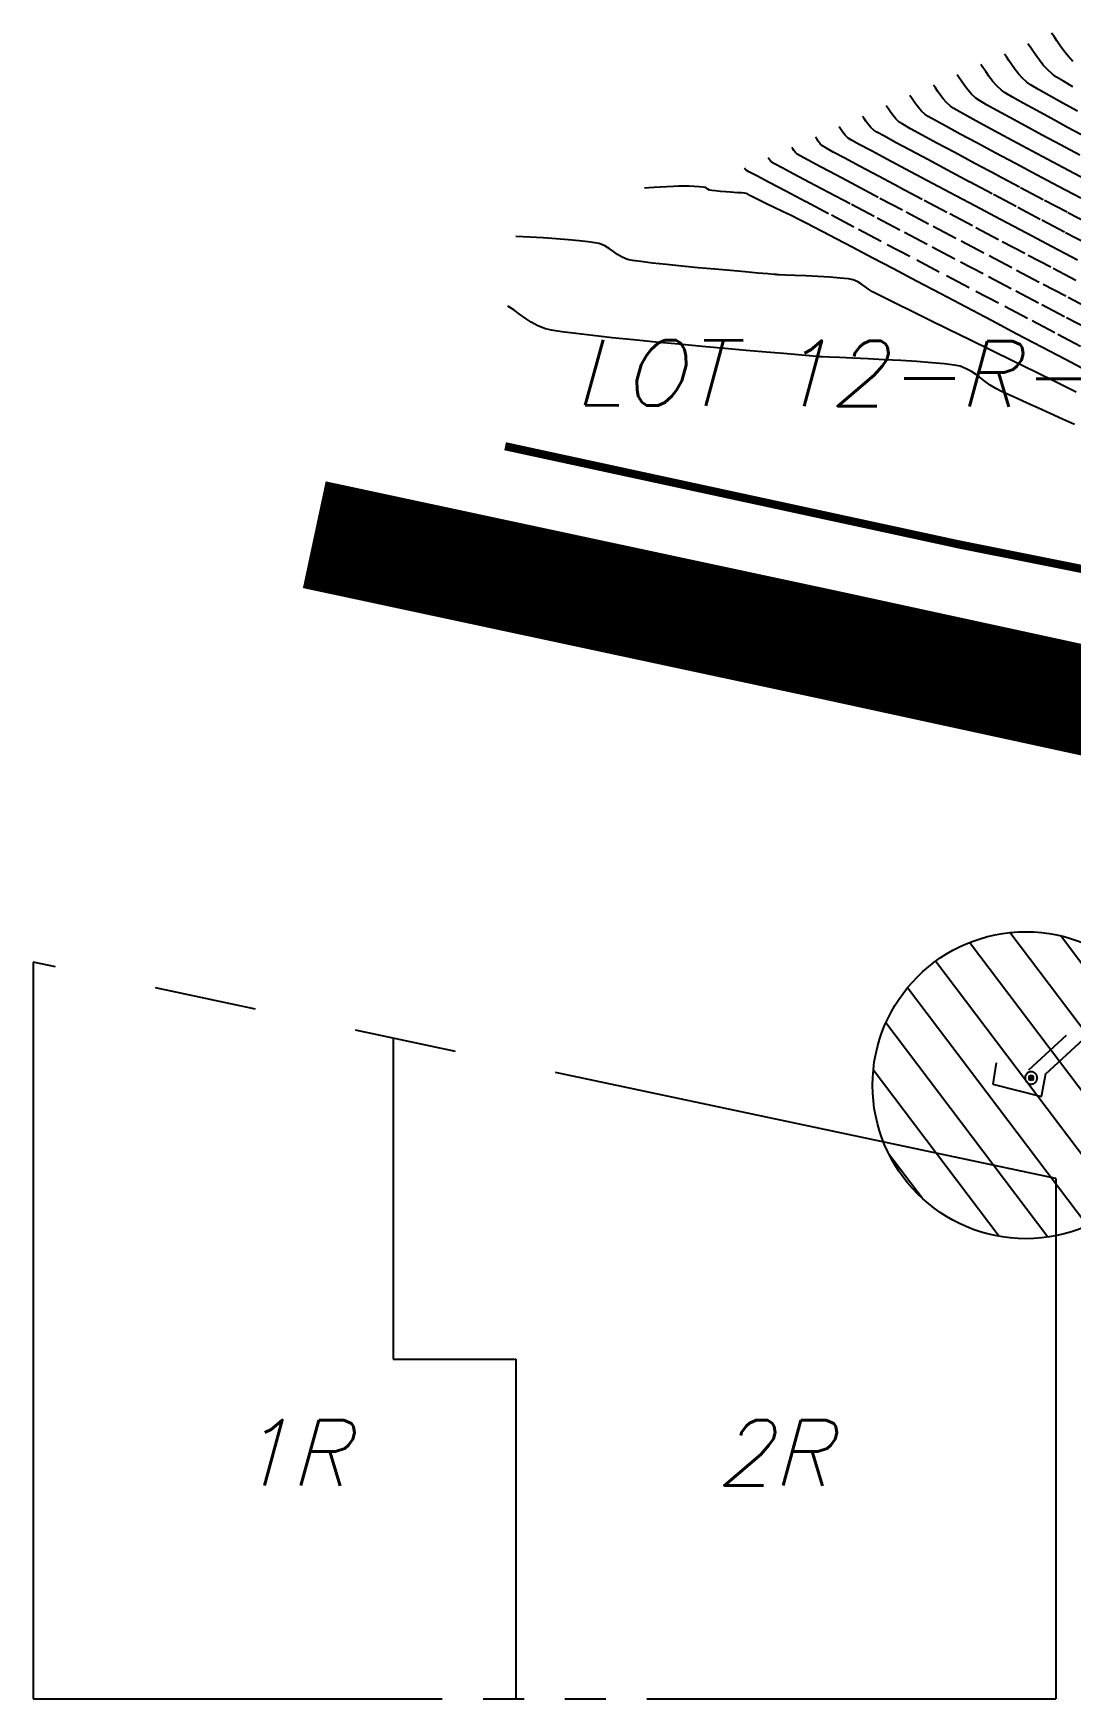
# Model space of a CAD drawing. Header units: feet. Extents: x 26064 to 27719, y 16802 to 28989.
# Drawn here: x 26063.6 to 26190.4, y 17901.9 to 18105.4 of the extents above; entities that cross this region are included whole.
import ezdxf
from ezdxf.enums import TextEntityAlignment as Align

# ---------------------------------------------------------------- set-up
doc = ezdxf.new("R2010")
doc.units = ezdxf.units.FT
doc.header["$LTSCALE"] = 50
doc.header["$MEASUREMENT"] = 0
for name, pattern in [('BORDER', [1.5, 1, -0.1, 0.1, -0.1, 0.1, -0.1]), ('HIDDEN', [0.375, 0.25, -0.125]), ('HIDDEN2', [0.1875, 0.125, -0.0625]), ('HIDN25', [0.0938, 0.0625, -0.0313]), ('PHANTOM', [2.5, 1.25, -0.25, 0.25, -0.25, 0.25, -0.25])]:
    doc.linetypes.add(name, pattern=pattern)
for name, color, linetype in [('CONT-MJR', 160, 'HIDDEN'), ('CONT-MNR', 55, 'HIDN25'), ('CURB-B-public', 4, 'Continuous'), ('CURB-F-public', 32, 'Continuous'), ('EX INLET', 251, 'HIDDEN2'), ('EX-STORM DRAIN', 251, 'HIDDEN2'), ('INLET PROTECTION', 1, 'HIDDEN'), ('s-adjacent', 252, 'BORDER'), ('s-adjacent-txt-100', 251, 'Continuous'), ('s-adjoiners', 1, 'PHANTOM'), ('SILT_FENCE', 1, 'HIDDEN')]:
    doc.layers.add(name, color=color, linetype=linetype)
doc.styles.add('ls80', font='simplex', dxfattribs={"oblique": 15, "height": 4})

# ---------------------------------------------------------------- blocks, each defined once
blk = doc.blocks.new('SYM041')
at = {"layer": 'EX INLET', "flags": 128}
blk.add_lwpolyline([(0, -0.5, 1), (0, 0.5, 1), (0, -0.5)], format="xyb", dxfattribs=at)
for points in [[(0, -0.19), (0.19, -0.13), (0.19, 0.12), (0, 0.19), (-0.19, 0.12), (-0.19, -0.13), (0, -0.19)], [(0.12, -0.13), (-0.13, 0.12)], [(-0.13, -0.13), (0.12, 0.12)]]:
    blk.add_lwpolyline(points, dxfattribs=at)

msp = doc.modelspace()

# ---------------------------------------------------------------- hatches: boundary and pattern name
at = {"layer": 'INLET PROTECTION', "linetype": 'Continuous'}
h = msp.add_hatch(dxfattribs=at)
h.set_pattern_fill('ANSI31', scale=37.499998, angle=262.0889784, style=0)
h.set_pattern_definition([(307.088978, (50295.9275, -5287.901), (3.7392183, 2.82681806), [])])
edge = h.paths.add_edge_path()
edge.add_arc((26184.93927, 17976.82524), 18.75, 0, 360)

# ---------------------------------------------------------------- linework, layer by layer
at = {"layer": 'CONT-MJR', "color": 7}
for p, q in [((26176.77755, 18099.93196, 605), (26176.52473, 18100.27897, 605)), ((26177.07861, 18099.48603, 605), (26176.77755, 18099.93196, 605)), ((26177.43083, 18098.97642, 605), (26177.07861, 18099.48603, 605)), ((26177.83716, 18098.43839, 605), (26177.43083, 18098.97642, 605)), ((26178.3005, 18097.90718, 605), (26177.83716, 18098.43839, 605)), ((26178.8238, 18097.41804, 605), (26178.3005, 18097.90718, 605)), ((26179.2572, 18097.13444, 605), (26178.8238, 18097.41804, 605)), ((26180.12978, 18096.62514, 605), (26179.2572, 18097.13444, 605)), ((26181.38692, 18095.91921, 605), (26180.12978, 18096.62514, 605)), ((26182.97406, 18095.04573, 605), (26181.38692, 18095.91921, 605)), ((26162.28407, 18093.66327, 610), (26162.08943, 18093.93764, 610)), ((26162.53351, 18093.29926, 610), (26162.28407, 18093.66327, 610)), ((26184.83658, 18094.03376, 605), (26182.97406, 18095.04573, 605)), ((26186.91989, 18092.91238, 605), (26184.83658, 18094.03376, 605)), ((26162.84261, 18092.9039, 610), (26162.53351, 18093.29926, 610)), ((26163.2162, 18092.5355, 610), (26162.84261, 18092.9039, 610)), ((26163.60891, 18092.30401, 610), (26163.2162, 18092.5355, 610)), ((26164.57203, 18091.77382, 610), (26163.60891, 18092.30401, 610)), ((26166.04045, 18090.97946, 610), (26164.57203, 18091.77382, 610)), ((26189.16941, 18091.71064, 605), (26186.91989, 18092.91238, 605)), ((26191.53054, 18090.45762, 605), (26189.16941, 18091.71064, 605)), ((26167.94901, 18089.95547, 610), (26166.04045, 18090.97946, 610)), ((26170.23259, 18088.73639, 610), (26167.94901, 18089.95547, 610)), ((26172.82605, 18087.35676, 610), (26170.23259, 18088.73639, 610)), ((26138.83079, 18086.46601, 615), (26138.32476, 18086.43594, 615)), ((26139.49566, 18086.50887, 615), (26138.83079, 18086.46601, 615)), ((26140.25844, 18086.55802, 615), (26139.49566, 18086.50887, 615)), ((26141.05816, 18086.60692, 615), (26140.25844, 18086.55802, 615)), ((26141.83388, 18086.64905, 615), (26141.05816, 18086.60692, 615)), ((26142.52466, 18086.67789, 615), (26141.83388, 18086.64905, 615)), ((26143.06954, 18086.6869, 615), (26142.52466, 18086.67789, 615)), ((26143.72529, 18086.67278, 615), (26143.06954, 18086.6869, 615)), ((26144.38352, 18086.64266, 615), (26143.72529, 18086.67278, 615)), ((26144.97747, 18086.60207, 615), (26144.38352, 18086.64266, 615)), ((26145.44038, 18086.55654, 615), (26144.97747, 18086.60207, 615)), ((26145.70551, 18086.51159, 615), (26145.44038, 18086.55654, 615)), ((26145.90412, 18086.41522, 615), (26145.70551, 18086.51159, 615)), ((26146.06722, 18086.29652, 615), (26145.90412, 18086.41522, 615)), ((26146.26558, 18086.19713, 615), (26146.06722, 18086.29652, 615)), ((26146.52668, 18086.15189, 615), (26146.26558, 18086.19713, 615)), ((26147.00738, 18086.09621, 615), (26146.52668, 18086.15189, 615)), ((26147.61314, 18086.03633, 615), (26147.00738, 18086.09621, 615)), ((26148.24945, 18085.97849, 615), (26147.61314, 18086.03633, 615)), ((26148.82176, 18085.92892, 615), (26148.24945, 18085.97849, 615)), ((26149.23554, 18085.89388, 615), (26148.82176, 18085.92892, 615)), ((26149.70498, 18085.86375, 615), (26149.23554, 18085.89388, 615)), ((26150.15943, 18085.84353, 615), (26149.70498, 18085.86375, 615)), ((26150.53162, 18085.82282, 615), (26150.15943, 18085.84353, 615)), ((26150.75431, 18085.79121, 615), (26150.53162, 18085.82282, 615)), ((26150.89333, 18085.72453, 615), (26150.75431, 18085.79121, 615)), ((26151.00633, 18085.64058, 615), (26150.89333, 18085.72453, 615)), ((26151.13931, 18085.55136, 615), (26151.00633, 18085.64058, 615)), ((26151.33176, 18085.45583, 615), (26151.13931, 18085.55136, 615)), ((26151.77464, 18085.24104, 615), (26151.33176, 18085.45583, 615)), ((26175.66425, 18085.85111, 610), (26172.82605, 18087.35676, 610)), ((26178.68206, 18084.25398, 610), (26175.66425, 18085.85111, 610)), ((26152.42456, 18084.92686, 615), (26151.77464, 18085.24104, 615)), ((26153.2381, 18084.53313, 615), (26152.42456, 18084.92686, 615)), ((26154.17184, 18084.0797, 615), (26153.2381, 18084.53313, 615)), ((26155.1824, 18083.58644, 615), (26154.17184, 18084.0797, 615)), ((26156.22635, 18083.07319, 615), (26155.1824, 18083.58644, 615)), ((26181.81433, 18082.59991, 610), (26178.68206, 18084.25398, 610)), ((26157.26029, 18082.55981, 615), (26156.22635, 18083.07319, 615)), ((26158.24081, 18082.06615, 615), (26157.26029, 18082.55981, 615)), ((26158.9327, 18081.70897, 615), (26158.24081, 18082.06615, 615)), ((26160.12457, 18081.0872, 615), (26158.9327, 18081.70897, 615)), ((26184.99595, 18080.92344, 610), (26181.81433, 18082.59991, 610)), ((26161.75881, 18080.2313, 615), (26160.12457, 18081.0872, 615)), ((26163.77784, 18079.17175, 615), (26161.75881, 18080.2313, 615)), ((26188.16176, 18079.2591, 610), (26184.99595, 18080.92344, 610)), ((26166.12404, 18077.93901, 615), (26163.77784, 18079.17175, 615)), ((26168.73982, 18076.56354, 615), (26166.12404, 18077.93901, 615)), ((26191.24663, 18077.64143, 610), (26188.16176, 18079.2591, 610)), ((26171.56758, 18075.07581, 615), (26168.73982, 18076.56354, 615)), ((26174.54973, 18073.50629, 615), (26171.56758, 18075.07581, 615)), ((26177.62865, 18071.88544, 615), (26174.54973, 18073.50629, 615)), ((26180.74676, 18070.24373, 615), (26177.62865, 18071.88544, 615)), ((26183.84645, 18068.61163, 615), (26180.74676, 18070.24373, 615)), ((26186.87012, 18067.0196, 615), (26183.84645, 18068.61163, 615)), ((26189.76018, 18065.49811, 615), (26186.87012, 18067.0196, 615)), ((26192.45903, 18064.07762, 615), (26189.76018, 18065.49811, 615))]:
    msp.add_line(p, q, dxfattribs=at)
at = {"layer": 'CONT-MNR', "color": 7}
for p, q in [((26185.46514, 18103.70431, 602), (26185.18591, 18104.08377, 602)), ((26185.79026, 18103.22512, 602), (26185.46514, 18103.70431, 602)), ((26188.72451, 18104.42633, 601), (26188.37401, 18104.94295, 601)), ((26186.58777, 18102.08345, 602), (26186.16366, 18102.67517, 602)), ((26187.06498, 18101.47895, 602), (26186.58777, 18102.08345, 602)), ((26190.67311, 18101.90958, 601), (26190.09878, 18102.54381, 601)), ((26180.02215, 18100.67343, 604), (26179.69039, 18101.16484, 604)), ((26180.4103, 18100.11185, 604), (26180.02215, 18100.67343, 604)), ((26180.85806, 18099.51896, 604), (26180.4103, 18100.11185, 604)), ((26184.03119, 18100.4141, 603), (26183.59124, 18100.97139, 603)), ((26181.36866, 18098.93358, 604), (26180.85806, 18099.51896, 604)), ((26190.68689, 18098.82193, 602), (26189.52483, 18099.49303, 602)), ((26168.34139, 18095.78627, 608), (26168.07807, 18096.17613, 608)), ((26171.79535, 18096.27727, 607), (26171.47191, 18096.70556, 607)), ((26176.14362, 18096.15923, 606), (26175.70228, 18096.44154, 606)), ((26177.07527, 18095.62343, 606), (26176.14362, 18096.15923, 606)), ((26184.58922, 18096.83123, 604), (26183.31123, 18097.55371, 604)), ((26188.04922, 18094.93445, 604), (26186.18762, 18095.94798, 604)), ((26191.23405, 18095.8486, 603), (26189.38591, 18096.8565, 603)), ((26165.15949, 18094.95166, 609), (26164.97649, 18095.2059, 609)), ((26165.38412, 18094.61908, 609), (26165.15949, 18094.95166, 609)), ((26166.33772, 18093.51201, 609), (26165.97024, 18093.8632, 609)), ((26170.82371, 18093.69901, 608), (26169.87507, 18094.23271, 608)), ((26172.24159, 18092.92126, 608), (26170.82371, 18093.69901, 608)), ((26182.19696, 18092.8226, 606), (26180.16346, 18093.92236, 606)), ((26159.35651, 18092.45209, 611), (26159.20237, 18092.66937, 611)), ((26159.55405, 18092.16383, 611), (26159.35651, 18092.45209, 611)), ((26167.6354, 18092.77094, 609), (26166.72387, 18093.27881, 609)), ((26169.01277, 18092.02002, 609), (26167.6354, 18092.77094, 609)), ((26174.0651, 18091.93331, 608), (26172.24159, 18092.92126, 608)), ((26186.93521, 18090.28843, 606), (26184.47472, 18091.60038, 606)), ((26153.66994, 18089.79388, 613), (26153.53025, 18089.98681, 613)), ((26153.85164, 18089.60598, 613), (26153.66994, 18089.79388, 613)), ((26156.42895, 18091.24092, 612), (26156.31531, 18091.4011, 612)), ((26156.97316, 18090.58249, 612), (26156.75504, 18090.79757, 612)), ((26158.31112, 18089.85151, 612), (26157.34235, 18090.37439, 612)), ((26161.38152, 18090.8454, 611), (26160.45877, 18091.34868, 611)), ((26172.92701, 18089.91552, 609), (26170.79648, 18091.05767, 609)), ((26183.64552, 18089.42759, 607), (26181.18215, 18090.7413, 607)), ((26158.47819, 18087.14016, 613), (26156.56704, 18088.15286, 613)), ((26161.78546, 18087.99986, 612), (26159.81399, 18089.04846, 612)), ((26164.16006, 18086.74031, 612), (26161.78546, 18087.99986, 612)), ((26166.89508, 18087.89894, 611), (26164.66034, 18089.08842, 611)), ((26184.14393, 18086.55632, 608), (26181.33368, 18088.04665, 608)), ((26192.15832, 18087.5264, 606), (26189.51691, 18088.91952, 606)), ((26160.79114, 18085.91672, 613), (26158.47819, 18087.14016, 613)), ((26166.87231, 18085.30442, 612), (26164.16006, 18086.74031, 612)), ((26187.04191, 18085.025, 608), (26184.14393, 18086.55632, 608)), ((26191.64731, 18085.19827, 607), (26188.93579, 18086.62537, 607)), ((26166.3795, 18082.96585, 613), (26163.44515, 18084.51459, 613)), ((26169.85671, 18083.72681, 612), (26166.87231, 18085.30442, 612)), ((26175.25268, 18083.47184, 611), (26172.25191, 18085.05853, 611)), ((26178.38745, 18081.81696, 611), (26175.25268, 18083.47184, 611)), ((26189.96403, 18083.48654, 608), (26187.04191, 18085.025, 608)), ((26169.53346, 18081.30253, 613), (26166.3795, 18082.96585, 613)), ((26176.38009, 18080.28483, 612), (26173.0478, 18082.04207, 612)), ((26127.52622, 18080.23998, 616), (26125.93674, 18080.34907, 616)), ((26128.99895, 18080.12501, 616), (26127.52622, 18080.23998, 616)), ((26131.40655, 18079.88773, 616), (26130.30802, 18080.00674, 616)), ((26132.24762, 18079.77056, 616), (26131.40655, 18079.88773, 616)), ((26133.44948, 18079.39461, 616), (26132.78432, 18079.65781, 616)), ((26172.8463, 18079.5567, 613), (26169.53346, 18081.30253, 613)), ((26192.55233, 18079.5422, 609), (26189.66051, 18081.05757, 609)), ((26134.50723, 18078.70126, 616), (26134.00565, 18079.06509, 616)), ((26135.00861, 18078.33514, 616), (26134.50723, 18078.70126, 616)), ((26137.87572, 18077.45187, 616), (26136.82478, 18077.60117, 616)), ((26179.70571, 18075.94574, 613), (26176.25729, 18077.76042, 613)), ((26144.87722, 18076.71682, 616), (26142.88197, 18076.90867, 616)), ((26154.49169, 18075.85925, 616), (26154.44271, 18075.87014, 616)), ((26159.51396, 18075.62779, 616), (26158.04874, 18075.7052, 616)), ((26160.95305, 18075.53918, 616), (26159.51396, 18075.62779, 616)), ((26162.23777, 18075.44155, 616), (26160.95305, 18075.53918, 616)), ((26166.19857, 18073.75299, 616), (26165.67738, 18074.08193, 616)), ((26167.6489, 18073.02374, 616), (26166.65885, 18073.51725, 616)), ((26181.60074, 18072.36357, 614), (26177.98979, 18074.26241, 614)), ((26189.81156, 18073.22298, 612), (26186.56931, 18074.92416, 612)), ((26122.34307, 18071.55146, 617), (26121.61501, 18072.02926, 617)), ((26123.02877, 18071.04649, 617), (26122.34307, 18071.55146, 617)), ((26189.6682, 18070.71186, 613), (26186.47189, 18072.3894, 613)), ((26124.44173, 18070.05423, 617), (26123.71427, 18070.53914, 617)), ((26126.19121, 18069.251, 617), (26125.25332, 18069.61658, 617)), ((26126.94804, 18069.08312, 617), (26126.19121, 18069.251, 617)), ((26175.48948, 18069.16362, 616), (26173.08901, 18070.3424, 616)), ((26131.99385, 18068.42055, 617), (26129.92114, 18068.66272, 617)), ((26145.34739, 18067.09702, 617), (26142.5173, 18067.3595, 617)), ((26180.74588, 18066.58603, 616), (26178.0654, 18067.89997, 616)), ((26157.1037, 18066.0601, 617), (26155.31094, 18066.2135, 617)), ((26159.74784, 18065.82463, 617), (26159.65784, 18065.84463, 617)), ((26162.16744, 18065.72862, 617), (26160.89114, 18065.7806, 617)), ((26169.65179, 18065.36021, 617), (26167.62257, 18065.47303, 617)), ((26174.9809, 18064.96244, 617), (26173.43033, 18065.10324, 617)), ((26183.46007, 18065.25638, 616), (26180.74588, 18066.58603, 616)), ((26186.13709, 18063.9456, 616), (26183.46007, 18065.25638, 616)), ((26177.64993, 18064.37359, 617), (26176.90784, 18064.66463, 617)), ((26178.84838, 18063.64955, 617), (26178.28302, 18064.0314, 617)), ((26188.70609, 18062.68827, 616), (26186.13709, 18063.9456, 616)), ((26180.55074, 18062.38055, 617), (26179.94097, 18062.81266, 617)), ((26187.92131, 18058.89767, 617), (26186.47258, 18059.55001, 617))]:
    msp.add_line(p, q, dxfattribs=at)
at = {"layer": 'CONT-MNR', "color": 7, "extrusion": (0.805427, 0.592694, 0)}
for p, q in [((26188.37401, 18104.94295, 601), (26188.07297, 18105.35204, 601)), ((26182.55628, 18102.46568, 603), (26182.29885, 18102.81551, 603))]:
    msp.add_line(p, q, dxfattribs=at)
at = {"layer": 'CONT-MNR', "color": 7, "extrusion": (0.827318, 0.561733, 0)}
for p, q in [((26189.12708, 18103.83344, 601), (26188.72451, 18104.42633, 601)), ((26183.20025, 18101.5169, 603), (26182.85601, 18102.0239, 603)), ((26186.16366, 18102.67517, 602), (26185.79026, 18103.22512, 602))]:
    msp.add_line(p, q, dxfattribs=at)
at = {"layer": 'CONT-MNR', "color": 7, "extrusion": (0.81279, 0.582556, 0)}
for p, q in [((26189.5843, 18103.19551, 601), (26189.12708, 18103.83344, 601)), ((26183.59124, 18100.97139, 603), (26183.20025, 18101.5169, 603))]:
    msp.add_line(p, q, dxfattribs=at)
at = {"layer": 'CONT-MNR', "color": 7, "extrusion": (0.827519, 0.561437, 0)}
msp.add_line((26182.85601, 18102.0239, 603), (26182.55628, 18102.46568, 603), dxfattribs=at)
at = {"layer": 'CONT-MNR', "color": 7, "extrusion": (0.784897, 0.619627, 0)}
msp.add_line((26190.09878, 18102.54381, 601), (26189.5843, 18103.19551, 601), dxfattribs=at)
at = {"layer": 'CONT-MNR', "color": 7, "extrusion": (0.808242, 0.588851, 0)}
for p, q in [((26179.69039, 18101.16484, 604), (26179.41179, 18101.54724, 604)), ((26170.95187, 18097.4662, 607), (26170.75061, 18097.74244, 607)), ((26173.86471, 18098.69908, 606), (26173.63767, 18099.0107, 606))]:
    msp.add_line(p, q, dxfattribs=at)
at = {"layer": 'CONT-MNR', "color": 7, "extrusion": (0.741243, 0.671236, 0)}
for p, q in [((26184.52231, 18099.87175, 603), (26184.03119, 18100.4141, 603)), ((26187.59771, 18100.89067, 602), (26187.06498, 18101.47895, 602))]:
    msp.add_line(p, q, dxfattribs=at)
at = {"layer": 'CONT-MNR', "color": 7, "extrusion": (-0.676851, -0.73612, 0)}
for p, q in [((26185.06684, 18099.37106, 603), (26184.52231, 18099.87175, 603)), ((26188.18836, 18100.34757, 602), (26187.59771, 18100.89067, 602))]:
    msp.add_line(p, q, dxfattribs=at)
at = {"layer": 'CONT-MNR', "color": 7, "extrusion": (0.56918, 0.822213, 0)}
msp.add_line((26188.67549, 18100.01035, 602), (26188.18836, 18100.34757, 602), dxfattribs=at)
at = {"layer": 'CONT-MNR', "color": 7, "extrusion": (-0.52019, -0.85405, 0)}
msp.add_line((26189.52483, 18099.49303, 602), (26188.67549, 18100.01035, 602), dxfattribs=at)
at = {"layer": 'CONT-MNR', "color": 7, "extrusion": (0.828802, 0.559542, 0)}
for p, q in [((26174.13506, 18098.29862, 606), (26173.86471, 18098.69908, 606)), ((26171.19152, 18097.11122, 607), (26170.95187, 18097.4662, 607))]:
    msp.add_line(p, q, dxfattribs=at)
at = {"layer": 'CONT-MNR', "color": 7, "extrusion": (0.822628, 0.56858, 0)}
for p, q in [((26174.45137, 18097.84099, 606), (26174.13506, 18098.29862, 606)), ((26171.47191, 18096.70556, 607), (26171.19152, 18097.11122, 607))]:
    msp.add_line(p, q, dxfattribs=at)
at = {"layer": 'CONT-MNR', "color": 7, "extrusion": (0.798002, 0.602654, 0)}
msp.add_line((26174.81625, 18097.35783, 606), (26174.45137, 18097.84099, 606), dxfattribs=at)
at = {"layer": 'CONT-MNR', "color": 7, "extrusion": (-0.682861, -0.730548, 0)}
for p, q in [((26181.94532, 18098.39455, 604), (26181.36866, 18098.93358, 604)), ((26172.58076, 18095.46503, 607), (26172.16419, 18095.8544, 607)), ((26175.70228, 18096.44154, 606), (26175.23235, 18096.88079, 606))]:
    msp.add_line(p, q, dxfattribs=at)
at = {"layer": 'CONT-MNR', "color": 7, "extrusion": (-0.553742, -0.832688, 0)}
msp.add_line((26182.41085, 18098.08497, 604), (26181.94532, 18098.39455, 604), dxfattribs=at)
at = {"layer": 'CONT-MNR', "color": 7, "extrusion": (-0.50818, -0.861251, 0)}
msp.add_line((26183.31123, 18097.55371, 604), (26182.41085, 18098.08497, 604), dxfattribs=at)
at = {"layer": 'CONT-MNR', "color": 7, "extrusion": (-0.559939, -0.828534, 0)}
msp.add_line((26185.5667, 18099.03325, 603), (26185.06684, 18099.37106, 603), dxfattribs=at)
at = {"layer": 'CONT-MNR', "color": 7, "extrusion": (-0.51254, -0.858663, 0)}
msp.add_line((26186.49279, 18098.48046, 603), (26185.5667, 18099.03325, 603), dxfattribs=at)
at = {"layer": 'CONT-MNR', "color": 7, "extrusion": (-0.494789, -0.869013, 0)}
msp.add_line((26187.78568, 18097.74433, 603), (26186.49279, 18098.48046, 603), dxfattribs=at)
at = {"layer": 'CONT-MNR', "color": 7, "extrusion": (0.485147, 0.874433, 0)}
msp.add_line((26189.38591, 18096.8565, 603), (26187.78568, 18097.74433, 603), dxfattribs=at)
at = {"layer": 'CONT-MNR', "color": 7, "extrusion": (0.811624, 0.58418, 0)}
msp.add_line((26168.07807, 18096.17613, 608), (26167.86355, 18096.47417, 608), dxfattribs=at)
at = {"layer": 'CONT-MNR', "color": 7, "extrusion": (0.812186, 0.583398, 0)}
for p, q in [((26168.65701, 18095.34687, 608), (26168.34139, 18095.78627, 608)), ((26165.65337, 18094.24424, 609), (26165.38412, 18094.61908, 609))]:
    msp.add_line(p, q, dxfattribs=at)
at = {"layer": 'CONT-MNR', "color": 7, "extrusion": (0.753603, 0.65733, 0)}
for p, q in [((26172.16419, 18095.8544, 607), (26171.79535, 18096.27727, 607)), ((26175.23235, 18096.88079, 606), (26174.81625, 18097.35783, 606))]:
    msp.add_line(p, q, dxfattribs=at)
at = {"layer": 'CONT-MNR', "color": 7, "extrusion": (-0.486003, -0.873957, 0)}
msp.add_line((26178.43572, 18094.86688, 606), (26177.07527, 18095.62343, 606), dxfattribs=at)
at = {"layer": 'CONT-MNR', "color": 7, "extrusion": (-0.48365, -0.875262, 0)}
msp.add_line((26186.18762, 18095.94798, 604), (26184.58922, 18096.83123, 604), dxfattribs=at)
at = {"layer": 'CONT-MNR', "color": 7, "extrusion": (0.768883, 0.639389, 0)}
for p, q in [((26165.97024, 18093.8632, 609), (26165.65337, 18094.24424, 609)), ((26169.02846, 18094.9002, 608), (26168.65701, 18095.34687, 608))]:
    msp.add_line(p, q, dxfattribs=at)
at = {"layer": 'CONT-MNR', "color": 7, "extrusion": (0.690894, 0.722956, 0)}
msp.add_line((26169.45924, 18094.48852, 608), (26169.02846, 18094.9002, 608), dxfattribs=at)
at = {"layer": 'CONT-MNR', "color": 7, "extrusion": (0.523968, 0.851738, 0)}
msp.add_line((26169.87507, 18094.23271, 608), (26169.45924, 18094.48852, 608), dxfattribs=at)
at = {"layer": 'CONT-MNR', "color": 7, "extrusion": (-0.532591, -0.846373, 0)}
msp.add_line((26172.99032, 18095.20731, 607), (26172.58076, 18095.46503, 607), dxfattribs=at)
at = {"layer": 'CONT-MNR', "color": 7, "extrusion": (-0.495007, -0.868889, 0)}
msp.add_line((26173.88639, 18094.69681, 607), (26172.99032, 18095.20731, 607), dxfattribs=at)
at = {"layer": 'CONT-MNR', "color": 7, "extrusion": (-0.483876, -0.875137, 0)}
msp.add_line((26175.2113, 18093.96425, 607), (26173.88639, 18094.69681, 607), dxfattribs=at)
at = {"layer": 'CONT-MNR', "color": 7, "extrusion": (-0.478371, -0.878158, 0)}
msp.add_line((26176.90735, 18093.04034, 607), (26175.2113, 18093.96425, 607), dxfattribs=at)
at = {"layer": 'CONT-MNR', "color": 7, "extrusion": (-0.479683, -0.877442, 0)}
msp.add_line((26180.16346, 18093.92236, 606), (26178.43572, 18094.86688, 606), dxfattribs=at)
at = {"layer": 'CONT-MNR', "color": 7, "extrusion": (0.474122, 0.880459, 0)}
msp.add_line((26190.11678, 18093.82108, 604), (26188.04922, 18094.93445, 604), dxfattribs=at)
at = {"layer": 'CONT-MNR', "color": 7, "extrusion": (0.470806, 0.882237, 0)}
msp.add_line((26192.33311, 18092.63833, 604), (26190.11678, 18093.82108, 604), dxfattribs=at)
at = {"layer": 'CONT-MNR', "color": 7, "extrusion": (0.787807, 0.615922, 0)}
for p, q in [((26159.79883, 18091.85074, 611), (26159.55405, 18092.16383, 611)), ((26156.75504, 18090.79757, 612), (26156.57458, 18091.0284, 612))]:
    msp.add_line(p, q, dxfattribs=at)
at = {"layer": 'CONT-MNR', "color": 7, "extrusion": (-0.702141, -0.712038, 0)}
msp.add_line((26160.09468, 18091.55899, 611), (26159.79883, 18091.85074, 611), dxfattribs=at)
at = {"layer": 'CONT-MNR', "color": 7, "extrusion": (-0.500202, -0.865909, 0)}
msp.add_line((26160.45877, 18091.34868, 611), (26160.09468, 18091.55899, 611), dxfattribs=at)
at = {"layer": 'CONT-MNR', "color": 7, "extrusion": (-0.516955, -0.856012, 0)}
msp.add_line((26166.72387, 18093.27881, 609), (26166.33772, 18093.51201, 609), dxfattribs=at)
at = {"layer": 'CONT-MNR', "color": 7, "extrusion": (0.474821, 0.880082, 0)}
msp.add_line((26170.79648, 18091.05767, 609), (26169.01277, 18092.02002, 609), dxfattribs=at)
at = {"layer": 'CONT-MNR', "color": 7, "extrusion": (-0.473543, -0.88077, 0)}
msp.add_line((26176.23068, 18090.76899, 608), (26174.0651, 18091.93331, 608), dxfattribs=at)
at = {"layer": 'CONT-MNR', "color": 7, "extrusion": (-0.474952, -0.880012, 0)}
msp.add_line((26178.91686, 18091.95579, 607), (26176.90735, 18093.04034, 607), dxfattribs=at)
at = {"layer": 'CONT-MNR', "color": 7, "extrusion": (-0.472506, -0.881328, 0)}
msp.add_line((26181.18215, 18090.7413, 607), (26178.91686, 18091.95579, 607), dxfattribs=at)
at = {"layer": 'CONT-MNR', "color": 7, "extrusion": (0.472823, 0.881157, 0)}
msp.add_line((26184.47472, 18091.60038, 606), (26182.19696, 18092.8226, 606), dxfattribs=at)
at = {"layer": 'CONT-MNR', "color": 7, "extrusion": (0.819807, 0.572641, 0)}
msp.add_line((26153.53025, 18089.98681, 613), (26153.42825, 18090.13284, 613), dxfattribs=at)
at = {"layer": 'CONT-MNR', "color": 7, "extrusion": (-0.482673, -0.8758, 0)}
msp.add_line((26154.19304, 18089.41783, 613), (26153.85164, 18089.60598, 613), dxfattribs=at)
at = {"layer": 'CONT-MNR', "color": 7, "extrusion": (0.824902, 0.565276, 0)}
msp.add_line((26156.57458, 18091.0284, 612), (26156.42895, 18091.24092, 612), dxfattribs=at)
at = {"layer": 'CONT-MNR', "color": 7, "extrusion": (-0.491029, -0.871143, 0)}
msp.add_line((26157.34235, 18090.37439, 612), (26156.97316, 18090.58249, 612), dxfattribs=at)
at = {"layer": 'CONT-MNR', "color": 7, "extrusion": (-0.471282, -0.881983, 0)}
msp.add_line((26159.81399, 18089.04846, 612), (26158.31112, 18089.85151, 612), dxfattribs=at)
at = {"layer": 'CONT-MNR', "color": 7, "extrusion": (-0.47367, -0.880702, 0)}
msp.add_line((26162.80226, 18090.08128, 611), (26161.38152, 18090.8454, 611), dxfattribs=at)
at = {"layer": 'CONT-MNR', "color": 7, "extrusion": (-0.471285, -0.881981, 0)}
msp.add_line((26164.66034, 18089.08842, 611), (26162.80226, 18090.08128, 611), dxfattribs=at)
at = {"layer": 'CONT-MNR', "color": 7, "extrusion": (-0.470821, -0.882229, 0)}
msp.add_line((26175.34485, 18088.62519, 609), (26172.92701, 18089.91552, 609), dxfattribs=at)
at = {"layer": 'CONT-MNR', "color": 7, "extrusion": (-0.471525, -0.881852, 0)}
msp.add_line((26178.67473, 18089.46216, 608), (26176.23068, 18090.76899, 608), dxfattribs=at)
at = {"layer": 'CONT-MNR', "color": 7, "extrusion": (0.469916, 0.882711, 0)}
msp.add_line((26181.33368, 18088.04665, 608), (26178.67473, 18089.46216, 608), dxfattribs=at)
at = {"layer": 'CONT-MNR', "color": 7, "extrusion": (0.468456, 0.883487, 0)}
msp.add_line((26189.51691, 18088.91952, 606), (26186.93521, 18090.28843, 606), dxfattribs=at)
at = {"layer": 'CONT-MNR', "color": 7, "extrusion": (0.816647, 0.577137, 0)}
msp.add_line((26150.61754, 18088.75654, 614), (26150.54119, 18088.86457, 614), dxfattribs=at)
at = {"layer": 'CONT-MNR', "color": 7, "extrusion": (0.748487, 0.663149, 0)}
msp.add_line((26150.73012, 18088.62947, 614), (26150.61754, 18088.75654, 614), dxfattribs=at)
at = {"layer": 'CONT-MNR', "color": 7, "extrusion": (0.472668, 0.88124, 0)}
msp.add_line((26151.0743, 18088.44486, 614), (26150.73012, 18088.62947, 614), dxfattribs=at)
at = {"layer": 'CONT-MNR', "color": 7, "extrusion": (-0.468131, -0.883659, 0)}
msp.add_line((26152.04, 18087.93327, 614), (26151.0743, 18088.44486, 614), dxfattribs=at)
at = {"layer": 'CONT-MNR', "color": 7, "extrusion": (-0.467172, -0.884167, 0)}
msp.add_line((26153.5623, 18087.12892, 614), (26152.04, 18087.93327, 614), dxfattribs=at)
at = {"layer": 'CONT-MNR', "color": 7, "extrusion": (-0.471718, -0.881749, 0)}
msp.add_line((26155.11841, 18088.92277, 613), (26154.19304, 18089.41783, 613), dxfattribs=at)
at = {"layer": 'CONT-MNR', "color": 7, "extrusion": (0.46931, 0.883034, 0)}
msp.add_line((26156.56704, 18088.15286, 613), (26155.11841, 18088.92277, 613), dxfattribs=at)
at = {"layer": 'CONT-MNR', "color": 7, "extrusion": (-0.468862, -0.883271, 0)}
msp.add_line((26169.44583, 18086.54494, 611), (26166.89508, 18087.89894, 611), dxfattribs=at)
at = {"layer": 'CONT-MNR', "color": 7, "extrusion": (-0.469521, -0.882921, 0)}
msp.add_line((26177.99047, 18087.21829, 609), (26175.34485, 18088.62519, 609), dxfattribs=at)
at = {"layer": 'CONT-MNR', "color": 7, "extrusion": (-0.46888, -0.883262, 0)}
msp.add_line((26186.2493, 18088.04538, 607), (26183.64552, 18089.42759, 607), dxfattribs=at)
at = {"layer": 'CONT-MNR', "color": 7, "extrusion": (-0.467309, -0.884094, 0)}
msp.add_line((26188.93579, 18086.62537, 607), (26186.2493, 18088.04538, 607), dxfattribs=at)
at = {"layer": 'CONT-MNR', "color": 7, "extrusion": (0.466734, 0.884398, 0)}
msp.add_line((26155.57631, 18086.06605, 614), (26153.5623, 18087.12892, 614), dxfattribs=at)
at = {"layer": 'CONT-MNR', "color": 7, "extrusion": (-0.466467, -0.884538, 0)}
msp.add_line((26158.01711, 18084.77887, 614), (26155.57631, 18086.06605, 614), dxfattribs=at)
at = {"layer": 'CONT-MNR', "color": 7, "extrusion": (-0.467122, -0.884193, 0)}
msp.add_line((26163.44515, 18084.51459, 613), (26160.79114, 18085.91672, 613), dxfattribs=at)
at = {"layer": 'CONT-MNR', "color": 7, "extrusion": (-0.468091, -0.88368, 0)}
msp.add_line((26172.25191, 18085.05853, 611), (26169.44583, 18086.54494, 611), dxfattribs=at)
at = {"layer": 'CONT-MNR', "color": 7, "extrusion": (-0.468408, -0.883512, 0)}
msp.add_line((26180.80436, 18085.72646, 609), (26177.99047, 18087.21829, 609), dxfattribs=at)
at = {"layer": 'CONT-MNR', "color": 7, "extrusion": (-0.467382, -0.884055, 0)}
msp.add_line((26183.72701, 18084.18132, 609), (26180.80436, 18085.72646, 609), dxfattribs=at)
at = {"layer": 'CONT-MNR', "color": 7, "extrusion": (0.466276, 0.884639, 0)}
msp.add_line((26160.8198, 18083.30163, 614), (26158.01711, 18084.77887, 614), dxfattribs=at)
at = {"layer": 'CONT-MNR', "color": 7, "extrusion": (0.466877, 0.884322, 0)}
msp.add_line((26173.0478, 18082.04207, 612), (26169.85671, 18083.72681, 612), dxfattribs=at)
at = {"layer": 'CONT-MNR', "color": 7, "extrusion": (0.466373, 0.884588, 0)}
msp.add_line((26186.6989, 18082.61448, 609), (26183.72701, 18084.18132, 609), dxfattribs=at)
at = {"layer": 'CONT-MNR', "color": 7, "extrusion": (0.464437, 0.885606, 0)}
msp.add_line((26192.8467, 18081.97478, 608), (26189.96403, 18083.48654, 608), dxfattribs=at)
at = {"layer": 'CONT-MNR', "color": 7, "extrusion": (-0.466121, -0.884721, 0)}
msp.add_line((26163.91947, 18081.66855, 614), (26160.8198, 18083.30163, 614), dxfattribs=at)
at = {"layer": 'CONT-MNR', "color": 7, "extrusion": (-0.465984, -0.884793, 0)}
msp.add_line((26167.25121, 18079.91386, 614), (26163.91947, 18081.66855, 614), dxfattribs=at)
at = {"layer": 'CONT-MNR', "color": 7, "extrusion": (0.466279, 0.884638, 0)}
msp.add_line((26181.59557, 18080.126, 611), (26178.38745, 18081.81696, 611), dxfattribs=at)
at = {"layer": 'CONT-MNR', "color": 7, "extrusion": (-0.465318, -0.885144, 0)}
msp.add_line((26189.66051, 18081.05757, 609), (26186.6989, 18082.61448, 609), dxfattribs=at)
at = {"layer": 'CONT-MNR', "color": 7, "extrusion": (-0.053184, -0.998585, 0)}
msp.add_line((26124.27743, 18080.4497, 616), (26122.59518, 18080.5393, 616), dxfattribs=at)
at = {"layer": 'CONT-MNR', "color": 7, "extrusion": (-0.060534, -0.998166, 0)}
msp.add_line((26125.93674, 18080.34907, 616), (26124.27743, 18080.4497, 616), dxfattribs=at)
at = {"layer": 'CONT-MNR', "color": 7, "extrusion": (-0.089986, -0.995943, 0)}
msp.add_line((26130.30802, 18080.00674, 616), (26128.99895, 18080.12501, 616), dxfattribs=at)
at = {"layer": 'CONT-MNR', "color": 7, "extrusion": (-0.205591, -0.978638, 0)}
msp.add_line((26132.78432, 18079.65781, 616), (26132.24762, 18079.77056, 616), dxfattribs=at)
at = {"layer": 'CONT-MNR', "color": 7, "extrusion": (-0.50973, -0.860335, 0)}
msp.add_line((26134.00565, 18079.06509, 616), (26133.44948, 18079.39461, 616), dxfattribs=at)
at = {"layer": 'CONT-MNR', "color": 7, "extrusion": (0.465854, 0.884861, 0)}
msp.add_line((26170.75012, 18078.07178, 614), (26167.25121, 18079.91386, 614), dxfattribs=at)
at = {"layer": 'CONT-MNR', "color": 7, "extrusion": (-0.465955, -0.884809, 0)}
msp.add_line((26176.25729, 18077.76042, 613), (26172.8463, 18079.5567, 613), dxfattribs=at)
at = {"layer": 'CONT-MNR', "color": 7, "extrusion": (-0.466042, -0.884763, 0)}
msp.add_line((26179.78809, 18078.48969, 612), (26176.38009, 18080.28483, 612), dxfattribs=at)
at = {"layer": 'CONT-MNR', "color": 7, "extrusion": (-0.465694, -0.884946, 0)}
msp.add_line((26184.81637, 18078.43109, 611), (26181.59557, 18080.126, 611), dxfattribs=at)
at = {"layer": 'CONT-MNR', "color": 7, "extrusion": (0.517944, 0.855414, 0)}
msp.add_line((26135.5642, 18077.99874, 616), (26135.00861, 18078.33514, 616), dxfattribs=at)
at = {"layer": 'CONT-MNR', "color": 7, "extrusion": (0.382158, 0.924097, 0)}
msp.add_line((26136.22839, 18077.72406, 616), (26135.5642, 18077.99874, 616), dxfattribs=at)
at = {"layer": 'CONT-MNR', "color": 7, "extrusion": (0.201831, 0.97942, 0)}
msp.add_line((26136.82478, 18077.60117, 616), (26136.22839, 18077.72406, 616), dxfattribs=at)
at = {"layer": 'CONT-MNR', "color": 7, "extrusion": (-0.118599, -0.992942, 0)}
msp.add_line((26139.29383, 18077.28249, 616), (26137.87572, 18077.45187, 616), dxfattribs=at)
at = {"layer": 'CONT-MNR', "color": 7, "extrusion": (-0.10726, -0.994231, 0)}
msp.add_line((26140.99171, 18077.09932, 616), (26139.29383, 18077.28249, 616), dxfattribs=at)
at = {"layer": 'CONT-MNR', "color": 7, "extrusion": (-0.465723, -0.884931, 0)}
msp.add_line((26174.35128, 18076.17656, 614), (26170.75012, 18078.07178, 614), dxfattribs=at)
at = {"layer": 'CONT-MNR', "color": 7, "extrusion": (-0.465616, -0.884987, 0)}
msp.add_line((26183.20633, 18076.69126, 612), (26179.78809, 18078.48969, 612), dxfattribs=at)
at = {"layer": 'CONT-MNR', "color": 7, "extrusion": (-0.46506, -0.885279, 0)}
msp.add_line((26187.98919, 18076.76433, 611), (26184.81637, 18078.43109, 611), dxfattribs=at)
at = {"layer": 'CONT-MNR', "color": 7, "extrusion": (-0.100354, -0.994952, 0)}
msp.add_line((26142.88197, 18076.90867, 616), (26140.99171, 18077.09932, 616), dxfattribs=at)
at = {"layer": 'CONT-MNR', "color": 7, "extrusion": (-0.09237, -0.995725, 0)}
msp.add_line((26146.89006, 18076.5301, 616), (26144.87722, 18076.71682, 616), dxfattribs=at)
at = {"layer": 'CONT-MNR', "color": 7, "extrusion": (-0.089856, -0.995955, 0)}
msp.add_line((26148.83311, 18076.3548, 616), (26146.89006, 18076.5301, 616), dxfattribs=at)
at = {"layer": 'CONT-MNR', "color": 7, "extrusion": (-0.087898, -0.99613, 0)}
msp.add_line((26150.61897, 18076.19721, 616), (26148.83311, 18076.3548, 616), dxfattribs=at)
at = {"layer": 'CONT-MNR', "color": 7, "extrusion": (-0.086331, -0.996267, 0)}
msp.add_line((26152.16025, 18076.06365, 616), (26150.61897, 18076.19721, 616), dxfattribs=at)
at = {"layer": 'CONT-MNR', "color": 7, "extrusion": (-0.085056, -0.996376, 0)}
msp.add_line((26153.36956, 18075.96042, 616), (26152.16025, 18076.06365, 616), dxfattribs=at)
at = {"layer": 'CONT-MNR', "color": 7, "extrusion": (-0.084019, -0.996464, 0)}
msp.add_line((26154.15951, 18075.89381, 616), (26153.36956, 18075.96042, 616), dxfattribs=at)
at = {"layer": 'CONT-MNR', "color": 7, "extrusion": (-0.083314, -0.996523, 0)}
msp.add_line((26154.44271, 18075.87014, 616), (26154.15951, 18075.89381, 616), dxfattribs=at)
at = {"layer": 'CONT-MNR', "color": 7, "extrusion": (-0.037665, -0.99929, 0)}
msp.add_line((26154.77888, 18075.84843, 616), (26154.49169, 18075.85925, 616), dxfattribs=at)
at = {"layer": 'CONT-MNR', "color": 7, "extrusion": (-0.039676, -0.999213, 0)}
msp.add_line((26155.55295, 18075.81769, 616), (26154.77888, 18075.84843, 616), dxfattribs=at)
at = {"layer": 'CONT-MNR', "color": 7, "extrusion": (-0.042752, -0.999086, 0)}
msp.add_line((26156.68566, 18075.76922, 616), (26155.55295, 18075.81769, 616), dxfattribs=at)
at = {"layer": 'CONT-MNR', "color": 7, "extrusion": (-0.04692, -0.998899, 0)}
msp.add_line((26158.04874, 18075.7052, 616), (26156.68566, 18075.76922, 616), dxfattribs=at)
at = {"layer": 'CONT-MNR', "color": 7, "extrusion": (-0.1037, -0.994609, 0)}
msp.add_line((26163.23986, 18075.33707, 616), (26162.23777, 18075.44155, 616), dxfattribs=at)
at = {"layer": 'CONT-MNR', "color": 7, "extrusion": (-0.181552, -0.983381, 0)}
msp.add_line((26163.83107, 18075.22792, 616), (26163.23986, 18075.33707, 616), dxfattribs=at)
at = {"layer": 'CONT-MNR', "color": 7, "extrusion": (-0.385786, -0.922588, 0)}
msp.add_line((26164.37902, 18074.99879, 616), (26163.83107, 18075.22792, 616), dxfattribs=at)
at = {"layer": 'CONT-MNR', "color": 7, "extrusion": (-0.465583, -0.885004, 0)}
msp.add_line((26177.98979, 18074.26241, 614), (26174.35128, 18076.17656, 614), dxfattribs=at)
at = {"layer": 'CONT-MNR', "color": 7, "extrusion": (0.46541, 0.885095, 0)}
msp.add_line((26183.13081, 18074.14471, 613), (26179.70571, 18075.94574, 613), dxfattribs=at)
at = {"layer": 'CONT-MNR', "color": 7, "extrusion": (-0.465151, -0.885231, 0)}
msp.add_line((26186.56931, 18074.92416, 612), (26183.20633, 18076.69126, 612), dxfattribs=at)
at = {"layer": 'CONT-MNR', "color": 7, "extrusion": (-0.464339, -0.885658, 0)}
msp.add_line((26191.05336, 18075.15782, 611), (26187.98919, 18076.76433, 611), dxfattribs=at)
at = {"layer": 'CONT-MNR', "color": 7, "extrusion": (-0.525875, -0.850562, 0)}
msp.add_line((26164.82867, 18074.72079, 616), (26164.37902, 18074.99879, 616), dxfattribs=at)
at = {"layer": 'CONT-MNR', "color": 7, "extrusion": (-0.601995, -0.7985, 0)}
msp.add_line((26165.24111, 18074.40985, 616), (26164.82867, 18074.72079, 616), dxfattribs=at)
at = {"layer": 'CONT-MNR', "color": 7, "extrusion": (0.600827, 0.799379, 0)}
msp.add_line((26165.67738, 18074.08193, 616), (26165.24111, 18074.40985, 616), dxfattribs=at)
at = {"layer": 'CONT-MNR', "color": 7, "extrusion": (0.455867, 0.890048, 0)}
msp.add_line((26166.65885, 18073.51725, 616), (26166.19857, 18073.75299, 616), dxfattribs=at)
at = {"layer": 'CONT-MNR', "color": 7, "extrusion": (-0.465093, -0.885262, 0)}
msp.add_line((26186.47189, 18072.3894, 613), (26183.13081, 18074.14471, 613), dxfattribs=at)
at = {"layer": 'CONT-MNR', "color": 7, "extrusion": (0.463973, 0.885849, 0)}
msp.add_line((26192.86759, 18071.62235, 612), (26189.81156, 18073.22298, 612), dxfattribs=at)
at = {"layer": 'CONT-MNR', "color": 7, "extrusion": (-0.44336, -0.896344, 0)}
msp.add_line((26169.09785, 18072.30704, 616), (26167.6489, 18073.02374, 616), dxfattribs=at)
at = {"layer": 'CONT-MNR', "color": 7, "extrusion": (-0.442053, -0.896989, 0)}
msp.add_line((26170.93484, 18071.40173, 616), (26169.09785, 18072.30704, 616), dxfattribs=at)
at = {"layer": 'CONT-MNR', "color": 7, "extrusion": (-0.441289, -0.897365, 0)}
msp.add_line((26173.08901, 18070.3424, 616), (26170.93484, 18071.40173, 616), dxfattribs=at)
at = {"layer": 'CONT-MNR', "color": 7, "extrusion": (0.465248, 0.88518, 0)}
msp.add_line((26185.11922, 18070.51427, 614), (26181.60074, 18072.36357, 614), dxfattribs=at)
at = {"layer": 'CONT-MNR', "color": 7, "extrusion": (-0.594905, -0.803796, 0)}
msp.add_line((26123.71427, 18070.53914, 617), (26123.02877, 18071.04649, 617), dxfattribs=at)
at = {"layer": 'CONT-MNR', "color": 7, "extrusion": (-0.474637, -0.880181, 0)}
msp.add_line((26125.25332, 18069.61658, 617), (26124.44173, 18070.05423, 617), dxfattribs=at)
at = {"layer": 'CONT-MNR', "color": 7, "extrusion": (-0.440424, -0.89779, 0)}
msp.add_line((26178.0654, 18067.89997, 616), (26175.48948, 18069.16362, 616), dxfattribs=at)
at = {"layer": 'CONT-MNR', "color": 7, "extrusion": (-0.465031, -0.885294, 0)}
msp.add_line((26188.48034, 18068.74873, 614), (26185.11922, 18070.51427, 614), dxfattribs=at)
at = {"layer": 'CONT-MNR', "color": 7, "extrusion": (-0.464261, -0.885698, 0)}
msp.add_line((26192.65903, 18069.14414, 613), (26189.6682, 18070.71186, 613), dxfattribs=at)
at = {"layer": 'CONT-MNR', "color": 7, "extrusion": (-0.154234, -0.988034, 0)}
msp.add_line((26128.21528, 18068.8853, 617), (26126.94804, 18069.08312, 617), dxfattribs=at)
at = {"layer": 'CONT-MNR', "color": 7, "extrusion": (-0.129383, -0.991595, 0)}
msp.add_line((26129.92114, 18068.66272, 617), (26128.21528, 18068.8853, 617), dxfattribs=at)
at = {"layer": 'CONT-MNR', "color": 7, "extrusion": (-0.107734, -0.99418, 0)}
msp.add_line((26134.36161, 18068.16397, 617), (26131.99385, 18068.42055, 617), dxfattribs=at)
at = {"layer": 'CONT-MNR', "color": 7, "extrusion": (-0.102057, -0.994779, 0)}
msp.add_line((26136.95263, 18067.89815, 617), (26134.36161, 18068.16397, 617), dxfattribs=at)
at = {"layer": 'CONT-MNR', "color": 7, "extrusion": (-0.097934, -0.995193, 0)}
msp.add_line((26139.69512, 18067.62827, 617), (26136.95263, 18067.89815, 617), dxfattribs=at)
at = {"layer": 'CONT-MNR', "color": 7, "extrusion": (-0.094805, -0.995496, 0)}
msp.add_line((26142.5173, 18067.3595, 617), (26139.69512, 18067.62827, 617), dxfattribs=at)
at = {"layer": 'CONT-MNR', "color": 7, "extrusion": (-0.090372, -0.995908, 0)}
msp.add_line((26148.11358, 18066.84601, 617), (26145.34739, 18067.09702, 617), dxfattribs=at)
at = {"layer": 'CONT-MNR', "color": 7, "extrusion": (-0.464759, -0.885437, 0)}
msp.add_line((26191.61917, 18067.10118, 614), (26188.48034, 18068.74873, 614), dxfattribs=at)
at = {"layer": 'CONT-MNR', "color": 7, "extrusion": (-0.088747, -0.996054, 0)}
msp.add_line((26150.74409, 18066.61163, 617), (26148.11358, 18066.84601, 617), dxfattribs=at)
at = {"layer": 'CONT-MNR', "color": 7, "extrusion": (-0.087389, -0.996174, 0)}
msp.add_line((26153.16714, 18066.39907, 617), (26150.74409, 18066.61163, 617), dxfattribs=at)
at = {"layer": 'CONT-MNR', "color": 7, "extrusion": (-0.086239, -0.996274, 0)}
msp.add_line((26155.31094, 18066.2135, 617), (26153.16714, 18066.39907, 617), dxfattribs=at)
at = {"layer": 'CONT-MNR', "color": 7, "extrusion": (-0.08442, -0.99643, 0)}
msp.add_line((26158.47362, 18065.94403, 617), (26157.1037, 18066.0601, 617), dxfattribs=at)
at = {"layer": 'CONT-MNR', "color": 7, "extrusion": (-0.08373, -0.996488, 0)}
msp.add_line((26159.34893, 18065.87049, 617), (26158.47362, 18065.94403, 617), dxfattribs=at)
at = {"layer": 'CONT-MNR', "color": 7, "extrusion": (-0.083414, -0.996515, 0)}
msp.add_line((26159.65784, 18065.84463, 617), (26159.34893, 18065.87049, 617), dxfattribs=at)
at = {"layer": 'CONT-MNR', "color": 7, "extrusion": (-0.037746, -0.999287, 0)}
msp.add_line((26160.05148, 18065.81316, 617), (26159.74784, 18065.82463, 617), dxfattribs=at)
at = {"layer": 'CONT-MNR', "color": 7, "extrusion": (-0.038752, -0.999249, 0)}
msp.add_line((26160.89114, 18065.7806, 617), (26160.05148, 18065.81316, 617), dxfattribs=at)
at = {"layer": 'CONT-MNR', "color": 7, "extrusion": (-0.04316, -0.999068, 0)}
msp.add_line((26163.78103, 18065.65891, 617), (26162.16744, 18065.72862, 617), dxfattribs=at)
at = {"layer": 'CONT-MNR', "color": 7, "extrusion": (-0.046268, -0.998929, 0)}
msp.add_line((26165.63252, 18065.57316, 617), (26163.78103, 18065.65891, 617), dxfattribs=at)
at = {"layer": 'CONT-MNR', "color": 7, "extrusion": (-0.05025, -0.998737, 0)}
msp.add_line((26167.62257, 18065.47303, 617), (26165.63252, 18065.57316, 617), dxfattribs=at)
at = {"layer": 'CONT-MNR', "color": 7, "extrusion": (-0.062762, -0.998029, 0)}
msp.add_line((26171.62084, 18065.23639, 617), (26169.65179, 18065.36021, 617), dxfattribs=at)
at = {"layer": 'CONT-MNR', "color": 7, "extrusion": (-0.073387, -0.997304, 0)}
msp.add_line((26173.43033, 18065.10324, 617), (26171.62084, 18065.23639, 617), dxfattribs=at)
at = {"layer": 'CONT-MNR', "color": 7, "extrusion": (-0.122171, -0.992509, 0)}
msp.add_line((26176.1732, 18064.81568, 617), (26174.9809, 18064.96244, 617), dxfattribs=at)
at = {"layer": 'CONT-MNR', "color": 7, "extrusion": (-0.201394, -0.97951, 0)}
msp.add_line((26176.90784, 18064.66463, 617), (26176.1732, 18064.81568, 617), dxfattribs=at)
at = {"layer": 'CONT-MNR', "color": 7, "extrusion": (-0.475486, -0.879724, 0)}
msp.add_line((26178.28302, 18064.0314, 617), (26177.64993, 18064.37359, 617), dxfattribs=at)
at = {"layer": 'CONT-MNR', "color": 7, "extrusion": (-0.605559, -0.795801, 0)}
msp.add_line((26179.38728, 18063.23948, 617), (26178.84838, 18063.64955, 617), dxfattribs=at)
at = {"layer": 'CONT-MNR', "color": 7, "extrusion": (0.610516, 0.792004, 0)}
msp.add_line((26179.94097, 18062.81266, 617), (26179.38728, 18063.23948, 617), dxfattribs=at)
at = {"layer": 'CONT-MNR', "color": 7, "extrusion": (-0.515979, -0.856601, 0)}
msp.add_line((26181.25784, 18061.95463, 617), (26180.55074, 18062.38055, 617), dxfattribs=at)
at = {"layer": 'CONT-MNR', "color": 7, "extrusion": (0.452325, 0.891853, 0)}
msp.add_line((26181.88687, 18061.6356, 617), (26181.25784, 18061.95463, 617), dxfattribs=at)
at = {"layer": 'CONT-MNR', "color": 7, "extrusion": (-0.426311, -0.904576, 0)}
msp.add_line((26182.76587, 18061.22134, 617), (26181.88687, 18061.6356, 617), dxfattribs=at)
at = {"layer": 'CONT-MNR', "color": 7, "extrusion": (-0.414905, -0.909865, 0)}
msp.add_line((26183.85184, 18060.72613, 617), (26182.76587, 18061.22134, 617), dxfattribs=at)
at = {"layer": 'CONT-MNR', "color": 7, "extrusion": (0.439453, 0.898265, 0)}
msp.add_line((26191.0962, 18061.51898, 616), (26188.70609, 18062.68827, 616), dxfattribs=at)
at = {"layer": 'CONT-MNR', "color": 7, "extrusion": (-0.410009, -0.912082, 0)}
msp.add_line((26185.10175, 18060.16426, 617), (26183.85184, 18060.72613, 617), dxfattribs=at)
at = {"layer": 'CONT-MNR', "color": 7, "extrusion": (-0.408911, -0.912574, 0)}
msp.add_line((26186.47258, 18059.55001, 617), (26185.10175, 18060.16426, 617), dxfattribs=at)
at = {"layer": 'CONT-MNR', "color": 7, "extrusion": (-0.414704, -0.909956, 0)}
msp.add_line((26189.40492, 18058.22153, 617), (26187.92131, 18058.89767, 617), dxfattribs=at)
at = {"layer": 'CONT-MNR', "color": 7, "extrusion": (-0.421424, -0.906864, 0)}
msp.add_line((26190.88041, 18057.53587, 617), (26189.40492, 18058.22153, 617), dxfattribs=at)
at = {"layer": 'CURB-B-public', "color": 7}
msp.add_arc((26869.66807, 21193.42157), 3245.8318, 257.37261244, 258.45565293, dxfattribs=at)
at = {"layer": 'CURB-F-public', "color": 7}
msp.add_arc((26869.66807, 21193.42157), 3246.3318, 257.37261244, 258.45764432, dxfattribs=at)
at = {"layer": 'EX INLET', "color": 7}
for p, q in [((26181.32074, 17979.56022), (26180.91028, 17976.95554)), ((26186.83016, 17975.44982), (26187.38834, 17978.25315)), ((26180.91028, 17976.95554), (26186.83016, 17975.44982))]:
    msp.add_line(p, q, dxfattribs=at)
at = {"layer": 'EX-STORM DRAIN', "color": 7}
for p, q in [((26185.31333, 17978.70014), (26225.41507, 18015.50083)), ((26185.31333, 17978.70014), (26225.41507, 18015.50083)), ((26187.38249, 17978.22378), (26226.57566, 18014.19069)), ((26187.38249, 17978.22378), (26226.57566, 18014.19069))]:
    msp.add_line(p, q, dxfattribs=at)
at = {"layer": 'INLET PROTECTION', "color": 7, "linetype": 'Continuous'}
msp.add_circle((26184.93927, 17976.82524), 18.75, dxfattribs=at)
at = {"layer": 's-adjacent', "color": 7}
for p, q in [((26107.57144, 17982.66108), (26107.57144, 17943.37108)), ((26107.57144, 17943.37108), (26122.57144, 17943.37108)), ((26122.57144, 17943.37108), (26122.57144, 17901.87108)), ((26063.58517, 17901.87108), (26188.58517, 17901.87108))]:
    msp.add_line(p, q, dxfattribs=at)
at = {"layer": 's-adjoiners', "color": 7}
for p, q in [((26188.58517, 17965.44108), (26063.58517, 17991.87117)), ((26063.58517, 17991.87117), (26063.58517, 17951.87108)), ((26188.58517, 17965.44108), (26188.58517, 17951.87108)), ((26063.58517, 17951.87108), (26063.58517, 17901.87108)), ((26188.58517, 17951.87108), (26188.58517, 17901.87108))]:
    msp.add_line(p, q, dxfattribs=at)
at = {"layer": 's-adjoiners', "color": 7, "const_width": 1}
msp.add_lwpolyline([(26176.23729, 18043.01623), (26121.26719, 18054.90007)], dxfattribs=at)
msp.add_lwpolyline([(26176.21955, 18043.00829, 0.02378818), (26235.58865, 18033.10141)], format="xyb", dxfattribs=at)
at = {"layer": 'SILT_FENCE', "color": 3, "linetype": 'Continuous', "flags": 128}
msp.add_lwpolyline([(26097.9364, 18044.0899, 13.33333, 13.33333, 0), (26160.73597, 18030.65615, 13.33333, 13.33333, 0), (26203.8759, 18021.29541, 13.33333, 13.33333, 0), (26250.44337, 18011.00838, 13.33333, 13.33333, 0), (27572.16596, 18007.42643, 13.33, 13.33, 0)], format="xyseb", dxfattribs=at)

# ---------------------------------------------------------------- block references
at = {"layer": 'EX INLET', "color": 7, "xscale": 1.500204166398124, "yscale": 1.500204166397452, "zscale": 1.500204166515, "rotation": 359.4130545240279}
msp.add_blockref('SYM041', (26185.5774, 17977.71275, 618.15413), dxfattribs=at)

# ---------------------------------------------------------------- texts
at = {"layer": 's-adjacent-txt-100', "color": 7, "style": 'ls80', "oblique": 15}
for s, p in [('LOT 12-R-1, BLOCK 17', (26196.22649, 18063.67626)), ('1R', (26095.11762, 17931.90892)), ('2R', (26154.08176, 17931.90892))]:
    msp.add_text(s, height=8, rotation=359.8011111, dxfattribs=at).set_placement(p, align=Align.MIDDLE_CENTER)

doc.saveas('drawing.dxf')
